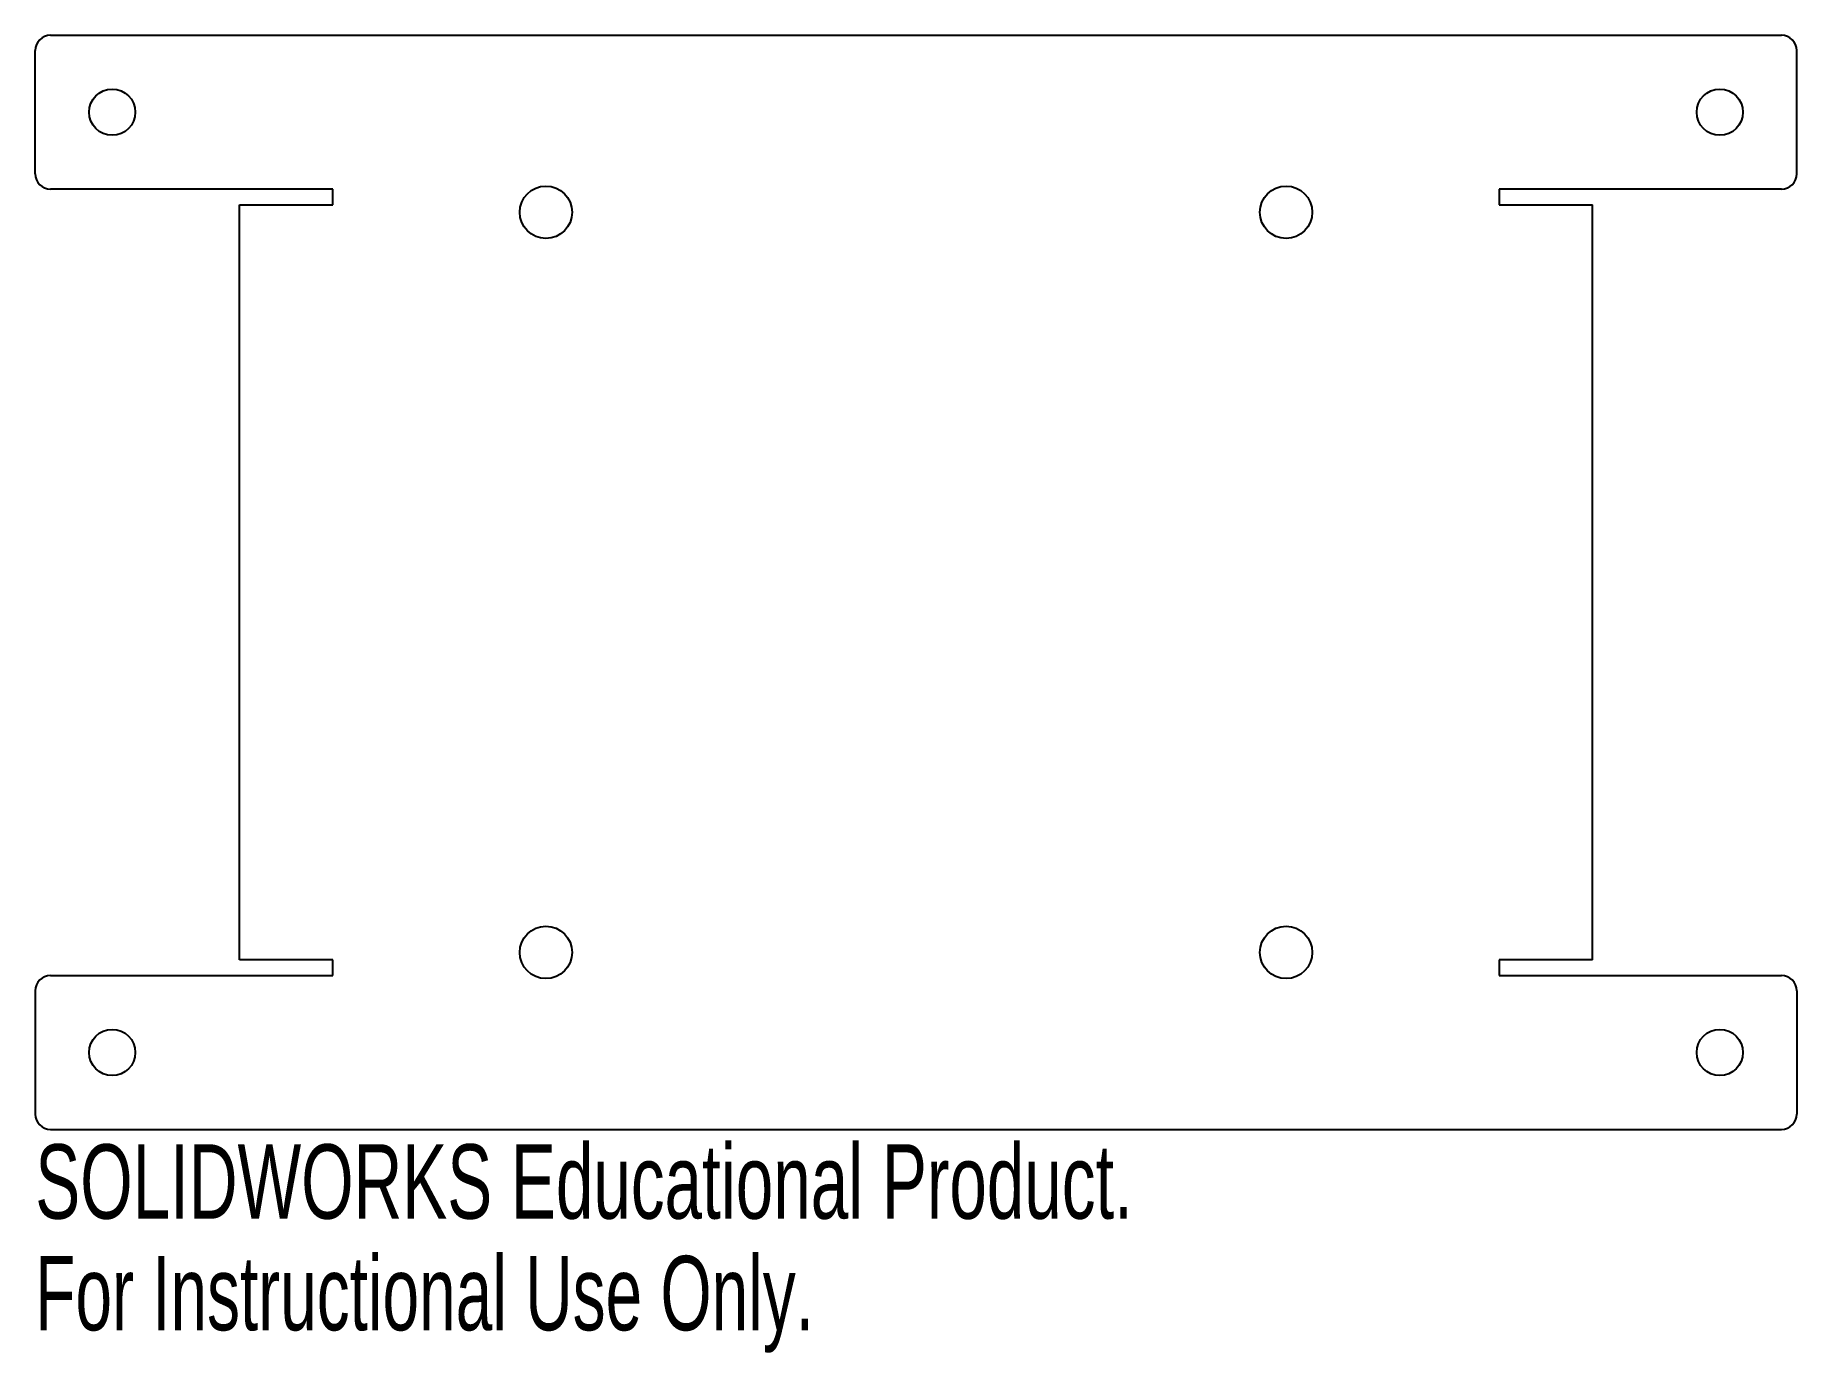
# Model space of a CAD drawing. Extents: x -57 to 57, y -50 to 36.
import ezdxf
from ezdxf.enums import TextEntityAlignment as Align

# ---------------------------------------------------------------- set-up
doc = ezdxf.new("R2010")
doc.units = 0
doc.layers.get('0').update_dxf_attribs({"linetype": 'CONTINUOUS'})

msp = doc.modelspace()

# ---------------------------------------------------------------- linework, layer by layer
at = {"color": 7, "linetype": 'CONTINUOUS'}
for p, q in [((-56.21, 35.54), (56.21, 35.54)), ((-57.21, 26.54), (-57.21, 34.54)), ((57.21, 26.54), (57.21, 34.54)), ((-37.89, 25.54), (-56.21, 25.54)), ((-37.89, 24.53), (-37.89, 25.54)), ((56.21, 25.54), (37.89, 25.54)), ((37.89, 25.54), (37.89, 24.53)), ((-43.94, -24.53), (-43.94, 24.53)), ((-43.94, 24.53), (-37.89, 24.53)), ((37.89, 24.53), (43.94, 24.53)), ((43.94, -24.53), (43.94, 24.53)), ((-37.89, -24.53), (-43.94, -24.53)), ((-37.89, -25.54), (-37.89, -24.53)), ((43.94, -24.53), (37.89, -24.53)), ((37.89, -24.53), (37.89, -25.54)), ((-56.21, -25.54), (-37.89, -25.54)), ((37.89, -25.54), (56.21, -25.54)), ((-57.21, -26.54), (-57.21, -34.54)), ((57.21, -26.54), (57.21, -34.54)), ((-56.21, -35.54), (56.21, -35.54))]:
    msp.add_line(p, q, dxfattribs=at)
for centre, radius in [((-52.21, 30.54), 1.5), ((52.21, 30.54), 1.5), ((-24.04, 24.04), 1.7), ((24.04, 24.04), 1.7), ((-24.04, -24.04), 1.7), ((24.04, -24.04), 1.7), ((-52.21, -30.54), 1.5), ((52.21, -30.54), 1.5)]:
    msp.add_circle(centre, radius, dxfattribs=at)
for centre, start, end in [((-56.21, 34.54), 90, 180), ((56.21, 34.54), 0, 90), ((-56.21, 26.54), 180, 270), ((56.21, 26.54), 270, 0), ((-56.21, -26.54), 90, 180), ((56.21, -26.54), 0, 90), ((-56.21, -34.54), 180, 270), ((56.21, -34.54), 270, 0)]:
    msp.add_arc(centre, 1, start, end, dxfattribs=at)

# ---------------------------------------------------------------- texts
for s, width, p in [('SOLIDWORKS Educational Product.', 0.677419, (-57.21, -42.79)), ('For Instructional Use Only.', 0.661111, (-57.21, -50.04))]:
    msp.add_text(s, height=4.8336, dxfattribs=dict(at, width=width)).set_placement(p, align=Align.BOTTOM_LEFT)

doc.saveas('drawing.dxf')
